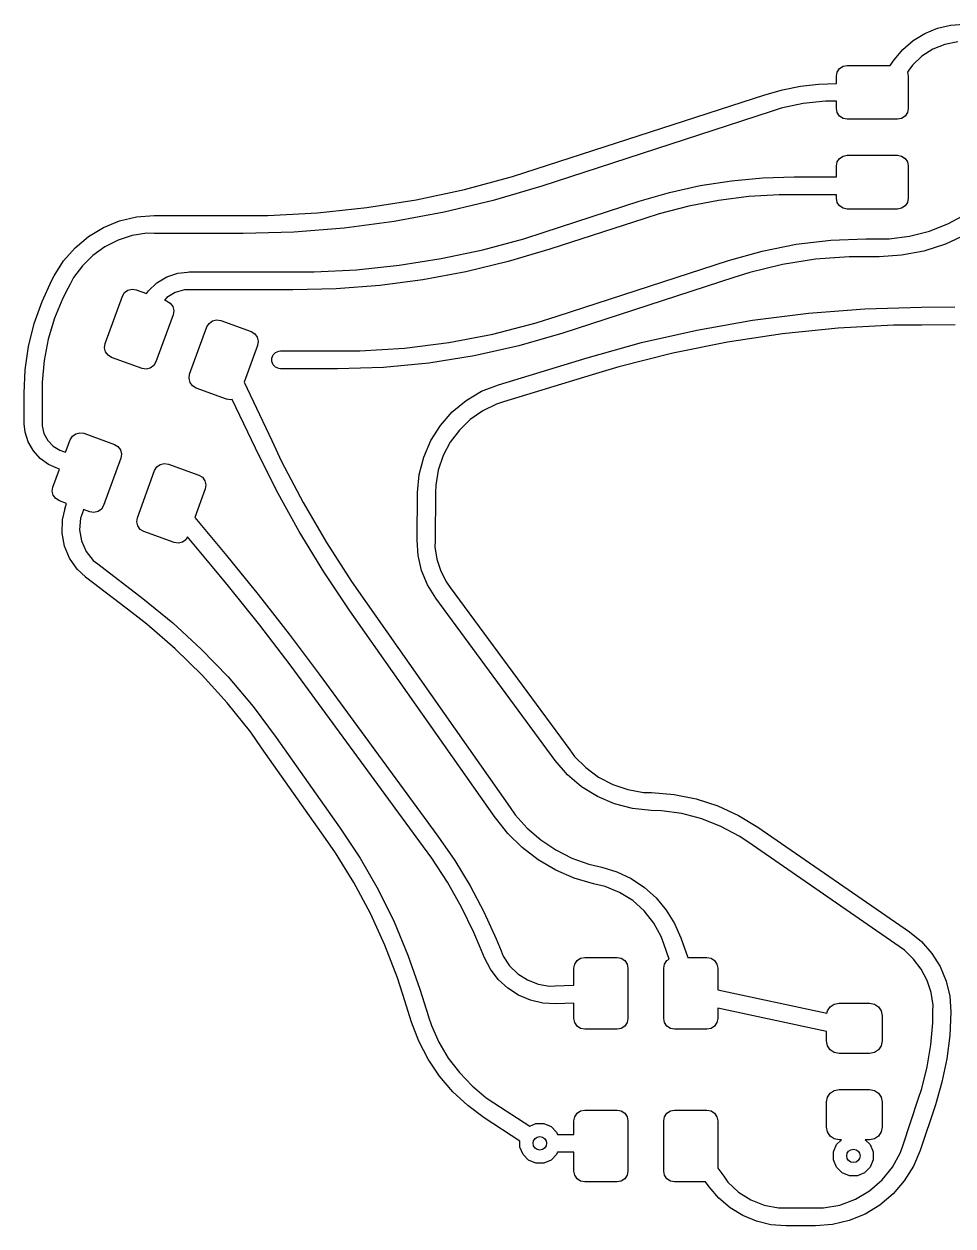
# Model space of a CAD drawing. Extents: x 111.5 to 167.6, y -133.5 to -81.5.
# Drawn here: x 111.49 to 121.83, y -94.86 to -81.48 of the extents above; entities that cross this region are included whole.
import ezdxf

# ---------------------------------------------------------------- set-up
doc = ezdxf.new("R2010")
doc.units = 0
doc.layers.add('BLACK', color=7, linetype='CONTINUOUS')

msp = doc.modelspace()

# ---------------------------------------------------------------- linework, layer by layer
at = {"layer": 'BLACK', "linetype": 'CONTINUOUS'}
for p, q in [((121.802138, -81.488776), (121.952409, -81.476953)), ((121.386344, -81.660997), (121.515313, -81.581966)), ((121.515313, -81.581966), (121.655058, -81.524084)), ((121.655058, -81.524084), (121.802138, -81.488776)), ((121.271327, -81.759231), (121.386344, -81.660997)), ((121.738827, -81.703903), (121.604532, -81.757072)), ((121.880706, -81.676842), (121.738827, -81.703903)), ((121.127572, -81.936903), (121.173093, -81.874249)), ((121.173093, -81.874249), (121.173114, -81.874224)), ((121.173114, -81.874224), (121.271327, -81.759231)), ((121.48258, -81.834464), (121.37729, -81.933338)), ((121.604532, -81.757072), (121.48258, -81.834464)), ((120.53, -82.056903), (120.539134, -82.010981)), ((120.539134, -82.010981), (120.565147, -81.97205)), ((120.565147, -81.97205), (120.604078, -81.946037)), ((120.604078, -81.946037), (120.65, -81.936903)), ((120.65, -81.936903), (121.127572, -81.936903)), ((121.334897, -81.991806), (121.320887, -82.011088)), ((121.320887, -82.011088), (121.33, -82.056903)), ((121.334898, -81.991805), (121.334897, -81.991806)), ((121.37729, -81.933338), (121.334898, -81.991805)), ((120.129219, -82.168837), (120.331482, -82.144897)), ((120.331482, -82.144897), (120.53, -82.137097)), ((120.53, -82.137097), (120.53, -82.056903)), ((121.33, -82.056903), (121.33, -82.416903)), ((117.190668, -83.090051), (119.73343, -82.263858)), ((119.73343, -82.263858), (119.733445, -82.263854)), ((119.733445, -82.263854), (119.929458, -82.208573)), ((119.929458, -82.208573), (120.129219, -82.168837)), ((119.914554, -82.4153), (119.795234, -82.45407)), ((120.159992, -82.36313), (119.914554, -82.4153)), ((120.409539, -82.336901), (120.159992, -82.36313)), ((120.53, -82.336901), (120.409539, -82.336901)), ((120.53, -82.416903), (120.53, -82.336901)), ((120.539134, -82.462825), (120.53, -82.416903)), ((121.33, -82.416903), (121.320866, -82.462825)), ((119.795234, -82.45407), (117.252472, -83.280263)), ((120.565147, -82.501756), (120.539134, -82.462825)), ((120.604078, -82.527769), (120.565147, -82.501756)), ((120.65, -82.536903), (120.604078, -82.527769)), ((121.21, -82.536903), (120.65, -82.536903)), ((121.255922, -82.527769), (121.21, -82.536903)), ((121.294853, -82.501756), (121.255922, -82.527769)), ((121.320866, -82.462825), (121.294853, -82.501756)), ((120.565147, -82.97205), (120.604078, -82.946037)), ((120.604078, -82.946037), (120.65, -82.936903)), ((120.65, -82.936903), (121.21, -82.936903)), ((121.21, -82.936903), (121.255922, -82.946037)), ((121.255922, -82.946037), (121.294853, -82.97205)), ((120.53, -83.056903), (120.539134, -83.010981)), ((120.53, -83.176903), (120.53, -83.056903)), ((120.539134, -83.010981), (120.565147, -82.97205)), ((121.294853, -82.97205), (121.320866, -83.010981)), ((121.320866, -83.010981), (121.33, -83.056903)), ((121.33, -83.056903), (121.33, -83.416903)), ((116.393465, -83.318643), (116.927675, -83.175503)), ((116.927675, -83.175503), (117.190668, -83.090051)), ((119.01535, -83.275818), (119.361857, -83.220935)), ((119.361857, -83.220935), (119.711126, -83.187918)), ((119.711126, -83.187918), (120.06178, -83.176897)), ((120.06178, -83.176897), (120.06178, -83.176903)), ((120.06178, -83.176903), (120.53, -83.176903)), ((115.852496, -83.433629), (116.393465, -83.318643)), ((117.252472, -83.280263), (116.712334, -83.440258)), ((118.33609, -83.450223), (118.672972, -83.352349)), ((118.672972, -83.352349), (119.01535, -83.275818)), ((115.30625, -83.520146), (115.852496, -83.433629)), ((116.712334, -83.440258), (116.164563, -83.571766)), ((117.279274, -83.793602), (118.336076, -83.450227)), ((118.336076, -83.450227), (118.33609, -83.450223)), ((119.219044, -83.440567), (118.886609, -83.503983)), ((119.554804, -83.398149), (119.219044, -83.440567)), ((119.892566, -83.376898), (119.554804, -83.398149)), ((120.061719, -83.376897), (119.892566, -83.376898)), ((120.06178, -83.376903), (120.061719, -83.376897)), ((120.53, -83.376903), (120.06178, -83.376903)), ((120.53, -83.416903), (120.53, -83.376903)), ((120.539134, -83.462825), (120.53, -83.416903)), ((120.565147, -83.501756), (120.539134, -83.462825)), ((121.320866, -83.462825), (121.294853, -83.501756)), ((121.33, -83.416903), (121.320866, -83.462825)), ((112.553443, -83.666945), (112.742925, -83.621974)), ((112.742925, -83.621974), (112.937083, -83.606861)), ((112.937083, -83.606861), (112.937083, -83.606903)), ((112.937083, -83.606903), (112.937084, -83.606903)), ((112.937084, -83.606903), (113.927401, -83.606903)), ((113.927401, -83.606903), (113.927401, -83.6069)), ((113.927401, -83.6069), (114.203928, -83.6069)), ((114.203928, -83.6069), (114.756225, -83.577955)), ((114.756225, -83.577955), (115.30625, -83.520146)), ((116.164563, -83.571766), (115.61066, -83.674425)), ((118.558813, -83.588148), (118.39788, -83.640439)), ((118.886609, -83.503983), (118.558813, -83.588148)), ((120.604078, -83.527769), (120.565147, -83.501756)), ((120.65, -83.536903), (120.604078, -83.527769)), ((121.21, -83.536903), (120.65, -83.536903)), ((121.255922, -83.527769), (121.21, -83.536903)), ((121.294853, -83.501756), (121.255922, -83.527769)), ((121.776946, -83.697759), (121.976656, -83.587974)), ((112.206538, -83.841432), (112.373201, -83.740689)), ((112.373201, -83.740689), (112.553443, -83.666945)), ((115.052143, -83.747955), (114.490544, -83.792154)), ((115.61066, -83.674425), (115.052143, -83.747955)), ((118.39788, -83.640439), (117.341078, -83.983814)), ((121.565052, -83.781648), (121.776946, -83.697759)), ((112.057468, -83.966747), (112.206538, -83.841432)), ((112.536388, -83.882402), (112.389686, -83.956191)), ((112.692741, -83.832199), (112.536388, -83.882402)), ((112.854978, -83.80679), (112.692741, -83.832199)), ((112.936653, -83.80686), (112.854978, -83.80679)), ((112.937084, -83.806903), (112.936653, -83.80686)), ((112.937085, -83.806903), (112.937084, -83.806903)), ((113.927401, -83.806903), (112.937085, -83.806903)), ((113.927442, -83.806898), (113.927401, -83.806903)), ((114.490544, -83.792154), (113.927442, -83.806898)), ((116.595517, -83.989663), (117.053706, -83.866893)), ((117.053706, -83.866893), (117.279274, -83.793601)), ((117.279274, -83.793601), (117.279274, -83.793602)), ((120.083808, -83.927807), (120.469518, -83.882157)), ((120.469518, -83.882157), (120.857501, -83.866914)), ((120.857501, -83.866914), (120.85762, -83.866903)), ((120.85762, -83.866903), (121.004265, -83.866903)), ((121.004265, -83.866903), (121.004266, -83.866903)), ((121.004266, -83.866903), (121.004267, -83.866903)), ((121.004267, -83.866903), (121.004267, -83.866875)), ((121.004267, -83.866875), (121.118215, -83.866877)), ((121.118215, -83.866877), (121.344314, -83.838319)), ((121.344314, -83.838319), (121.565052, -83.781648)), ((121.973147, -83.81813), (121.74462, -83.92566)), ((111.929581, -84.113617), (112.057468, -83.966747)), ((112.389686, -83.956191), (112.256166, -84.051789)), ((116.131531, -84.088286), (116.595517, -83.989663)), ((117.341061, -83.983817), (116.876375, -84.121463)), ((117.341078, -83.983814), (117.341061, -83.983817)), ((119.329051, -84.109003), (119.702868, -84.003578)), ((119.702868, -84.003578), (120.083808, -83.927807)), ((121.504417, -84.003701), (121.256327, -84.051021)), ((121.74462, -83.92566), (121.504417, -84.003701)), ((111.825963, -84.278494), (111.929581, -84.113617)), ((112.256166, -84.051789), (112.139044, -84.166893)), ((115.663019, -84.16249), (116.131531, -84.088286)), ((116.876375, -84.121463), (116.405106, -84.234604)), ((117.424483, -84.727834), (119.329047, -84.109004)), ((119.329047, -84.109004), (119.329051, -84.109003)), ((119.930897, -84.154518), (119.568216, -84.241588)), ((120.299291, -84.096172), (119.930897, -84.154518)), ((120.671127, -84.066909), (120.299291, -84.096172)), ((120.85762, -84.06691), (120.671127, -84.066909)), ((121.004263, -84.066903), (120.85762, -84.066903)), ((120.85762, -84.066903), (120.85762, -84.06691)), ((121.004265, -84.066903), (121.004263, -84.066903)), ((121.005055, -84.066825), (121.004265, -84.066903)), ((121.256327, -84.051021), (121.005055, -84.066825)), ((111.800606, -84.32679), (111.82596, -84.278499)), ((111.82596, -84.278499), (111.825963, -84.278494)), ((112.139044, -84.166893), (112.041141, -84.298732)), ((112.967982, -84.358616), (113.078058, -84.292092)), ((113.078058, -84.292092), (113.199895, -84.250886)), ((113.199895, -84.250886), (113.307435, -84.239155)), ((113.307435, -84.239155), (113.308235, -84.238824)), ((113.308235, -84.238824), (113.327744, -84.236903)), ((113.327744, -84.236903), (114.480388, -84.236903)), ((114.480388, -84.236903), (114.480388, -84.236897)), ((114.480388, -84.236897), (114.717564, -84.236898)), ((114.717564, -84.236898), (115.191266, -84.212073)), ((115.191266, -84.212073), (115.663019, -84.16249)), ((116.405106, -84.234604), (115.928562, -84.322925)), ((119.568216, -84.241588), (119.390853, -84.299214)), ((111.690189, -84.564334), (111.800604, -84.32679)), ((111.800604, -84.32679), (111.800606, -84.326791)), ((111.800606, -84.326791), (111.800606, -84.32679)), ((111.977673, -84.419775), (111.921228, -84.527292)), ((111.977684, -84.41976), (111.977673, -84.419775)), ((112.003038, -84.371469), (111.977684, -84.41976)), ((112.003039, -84.371465), (112.003038, -84.371469)), ((112.003041, -84.371464), (112.003039, -84.371465)), ((112.041141, -84.298732), (112.003041, -84.371464)), ((112.874853, -84.447324), (112.967982, -84.358616)), ((114.964882, -84.424211), (114.480471, -84.436894)), ((115.448048, -84.386185), (114.964882, -84.424211)), ((115.928562, -84.322925), (115.448048, -84.386185)), ((119.390851, -84.299216), (117.486287, -84.918046)), ((119.390853, -84.299214), (119.390851, -84.299216)), ((111.921228, -84.527292), (111.829607, -84.752254)), ((112.393198, -85.033564), (112.584729, -84.507336)), ((112.584729, -84.507336), (112.609018, -84.467307)), ((112.609018, -84.467307), (112.646778, -84.439621)), ((112.646778, -84.439621), (112.692258, -84.428492)), ((112.692258, -84.428492), (112.738534, -84.435615)), ((112.738534, -84.435615), (112.854366, -84.477774)), ((112.854366, -84.477774), (112.874853, -84.447324)), ((113.078683, -84.52127), (113.051929, -84.549682)), ((113.051929, -84.549682), (113.076824, -84.558743)), ((113.076824, -84.558743), (113.116852, -84.583032)), ((113.170592, -84.465724), (113.078683, -84.52127)), ((113.27404, -84.436898), (113.170592, -84.465724)), ((113.327735, -84.436939), (113.27404, -84.436898)), ((113.327737, -84.436902), (113.327735, -84.436903)), ((113.327735, -84.436903), (113.327735, -84.436939)), ((113.327744, -84.436903), (113.327737, -84.436902)), ((114.480388, -84.436903), (113.327744, -84.436903)), ((114.480471, -84.436894), (114.480388, -84.436903)), ((111.603223, -84.811427), (111.690189, -84.564334)), ((113.116852, -84.583032), (113.144538, -84.620791)), ((113.144538, -84.620791), (113.155668, -84.666272)), ((113.155668, -84.666272), (113.148544, -84.712548)), ((119.595626, -84.774089), (120.219964, -84.695061)), ((120.219964, -84.695061), (120.8474, -84.646416)), ((120.8474, -84.646416), (121.476457, -84.628268)), ((121.476457, -84.628268), (121.850322, -84.626556)), ((111.540517, -85.065762), (111.603223, -84.811427)), ((111.829607, -84.752254), (111.760131, -84.98501)), ((113.148544, -84.712548), (112.957013, -85.238776)), ((113.524421, -84.849356), (113.54871, -84.809327)), ((113.54871, -84.809327), (113.58647, -84.781641)), ((113.58647, -84.781641), (113.63195, -84.770512)), ((113.63195, -84.770512), (113.678226, -84.777635)), ((113.678226, -84.777635), (114.016516, -84.900763)), ((116.706342, -84.928342), (117.188008, -84.80467)), ((117.188008, -84.80467), (117.424483, -84.727834)), ((118.975858, -84.883311), (119.595626, -84.774089)), ((121.477373, -84.828266), (121.167477, -84.829657)), ((121.851238, -84.826554), (121.477373, -84.828266)), ((113.33289, -85.375584), (113.524421, -84.849356)), ((114.016516, -84.900763), (114.056544, -84.925052)), ((114.056544, -84.925052), (114.08423, -84.962811)), ((116.217861, -85.021527), (116.706342, -84.928342)), ((117.486272, -84.918049), (116.996913, -85.060223)), ((117.486287, -84.918046), (117.486272, -84.918049)), ((118.362118, -85.022473), (118.975858, -84.883311)), ((119.931955, -84.925447), (119.319134, -85.018175)), ((120.548554, -84.862558), (119.931955, -84.925447)), ((121.167477, -84.829657), (120.548554, -84.862558)), ((111.502658, -85.324963), (111.540517, -85.065762)), ((111.760131, -84.98501), (111.71345, -85.223386)), ((112.386074, -85.07984), (112.393198, -85.033564)), ((112.397204, -85.125321), (112.386074, -85.07984)), ((114.088236, -85.054568), (113.938945, -85.46474)), ((114.08423, -84.962811), (114.09536, -85.008292)), ((114.09536, -85.008292), (114.088236, -85.054568)), ((115.228184, -85.115083), (115.724493, -85.083856)), ((115.724493, -85.083856), (116.217861, -85.021527)), ((116.996913, -85.060223), (116.499578, -85.171392)), ((117.755864, -85.191242), (118.362118, -85.022473)), ((119.319134, -85.018175), (118.711532, -85.140524)), ((111.71345, -85.223386), (111.690001, -85.465156)), ((112.42489, -85.16308), (112.397204, -85.125321)), ((112.464918, -85.187369), (112.42489, -85.16308)), ((112.803208, -85.310497), (112.464918, -85.187369)), ((114.246972, -85.195567), (114.261904, -85.159519)), ((114.246972, -85.234585), (114.246972, -85.195567)), ((114.261904, -85.159519), (114.289494, -85.131929)), ((114.289494, -85.131929), (114.325542, -85.116997)), ((114.325542, -85.116997), (114.345051, -85.115076)), ((114.345051, -85.115076), (114.97954, -85.115076)), ((114.97954, -85.115076), (114.979621, -85.115083)), ((114.979621, -85.115083), (115.228184, -85.115083)), ((116.499578, -85.171392), (115.996244, -85.251114)), ((116.768781, -85.492014), (117.755852, -85.191245)), ((117.755852, -85.191245), (117.755864, -85.191242)), ((118.711532, -85.140524), (118.110582, -85.292206)), ((111.49, -85.586608), (111.502658, -85.324963)), ((112.849484, -85.31762), (112.803208, -85.310497)), ((112.894964, -85.306491), (112.849484, -85.31762)), ((112.932724, -85.278805), (112.894964, -85.306491)), ((112.957013, -85.238776), (112.932724, -85.278805)), ((114.261904, -85.270633), (114.246972, -85.234585)), ((114.289494, -85.298223), (114.261904, -85.270633)), ((114.325542, -85.313155), (114.289494, -85.298223)), ((114.345051, -85.315076), (114.325542, -85.313155)), ((114.97954, -85.315076), (114.345051, -85.315076)), ((115.488897, -85.299074), (114.97954, -85.315084)), ((114.97954, -85.315084), (114.97954, -85.315076)), ((115.996244, -85.251114), (115.488897, -85.299074)), ((118.110582, -85.292206), (117.814148, -85.382561)), ((111.690001, -85.465156), (111.69, -85.586608)), ((113.325766, -85.42186), (113.33289, -85.375584)), ((113.336896, -85.467341), (113.325766, -85.42186)), ((113.364582, -85.5051), (113.336896, -85.467341)), ((113.938945, -85.46474), (114.245718, -86.114863)), ((116.58254, -85.565273), (116.768619, -85.492081)), ((116.768619, -85.492081), (116.768781, -85.492014)), ((117.814146, -85.382561), (116.827079, -85.683329)), ((117.814148, -85.382561), (117.814146, -85.382561)), ((111.49, -85.907244), (111.49, -85.586608)), ((111.69, -85.586608), (111.69, -85.907244)), ((113.40461, -85.529389), (113.364582, -85.5051)), ((113.7429, -85.652517), (113.40461, -85.529389)), ((116.410136, -85.666904), (116.58254, -85.565273)), ((113.789176, -85.65964), (113.7429, -85.652517)), ((113.807633, -85.655123), (113.789176, -85.65964)), ((114.064844, -86.200212), (113.807633, -85.655123)), ((116.25586, -85.794382), (116.410136, -85.666904)), ((116.746211, -85.708012), (116.594218, -85.782128)), ((116.82708, -85.683332), (116.746211, -85.708012)), ((116.827079, -85.683329), (116.82708, -85.683332)), ((116.123549, -85.944534), (116.25586, -85.794382)), ((116.455771, -85.879225), (116.334315, -85.996885)), ((116.594218, -85.782128), (116.455771, -85.879225)), ((111.491066, -85.918079), (111.489928, -85.907254)), ((111.489928, -85.907254), (111.49, -85.907254)), ((111.49, -85.907251), (111.49, -85.907244)), ((111.49, -85.907254), (111.49, -85.907251)), ((111.491921, -85.926753), (111.491066, -85.918079)), ((111.491999, -85.926942), (111.491921, -85.926753)), ((111.501838, -86.020457), (111.491999, -85.926942)), ((111.537024, -86.12871), (111.501838, -86.020457)), ((111.69, -85.907244), (111.689928, -85.907974)), ((111.689928, -85.907974), (111.689932, -85.950752)), ((111.689932, -85.950752), (111.711586, -86.035051)), ((112.065344, -86.037099), (112.110824, -86.02597)), ((112.110824, -86.02597), (112.1571, -86.033093)), ((116.016497, -86.113625), (116.123549, -85.944534)), ((116.334315, -85.996885), (116.232873, -86.13218)), ((111.593949, -86.227282), (111.537024, -86.12871)), ((111.711586, -86.035051), (111.753524, -86.111316)), ((111.753524, -86.111316), (111.813111, -86.174756)), ((111.953015, -86.242956), (112.003295, -86.104814)), ((112.003295, -86.104814), (112.027584, -86.064785)), ((112.027584, -86.064785), (112.065344, -86.037099)), ((112.1571, -86.033093), (112.49539, -86.156221)), ((112.49539, -86.156221), (112.535418, -86.18051)), ((114.245718, -86.114864), (114.245721, -86.114862)), ((114.245718, -86.114863), (114.245718, -86.114864)), ((114.245721, -86.114862), (114.355714, -86.348002)), ((115.937368, -86.297446), (116.016497, -86.113625)), ((116.232873, -86.13218), (116.153969, -86.281745)), ((111.670124, -86.311864), (111.593949, -86.227282)), ((111.813111, -86.174756), (111.886604, -86.221383)), ((111.886604, -86.221383), (111.927993, -86.234826)), ((111.927993, -86.234826), (111.927996, -86.234828)), ((111.927996, -86.234828), (111.928005, -86.23483)), ((111.928005, -86.23483), (111.953015, -86.242956)), ((112.535418, -86.18051), (112.563104, -86.218269)), ((112.563104, -86.218269), (112.574234, -86.26375)), ((112.574234, -86.26375), (112.56711, -86.310026)), ((114.064858, -86.200237), (114.064844, -86.200212)), ((114.298589, -86.669222), (114.064858, -86.200237)), ((115.888129, -86.491424), (115.937368, -86.297446)), ((116.153969, -86.281745), (116.099566, -86.441856)), ((111.762221, -86.378759), (111.670124, -86.311864)), ((111.847898, -86.416893), (111.762221, -86.378759)), ((111.811764, -86.631042), (111.884569, -86.43101)), ((111.848241, -86.417186), (111.847898, -86.416893)), ((111.866201, -86.425042), (111.848241, -86.417186)), ((111.884569, -86.43101), (111.866201, -86.425042)), ((112.56711, -86.310026), (112.375579, -86.836254)), ((112.942987, -86.446834), (112.967276, -86.406805)), ((112.967276, -86.406805), (113.005036, -86.379119)), ((113.005036, -86.379119), (113.050516, -86.36799)), ((113.050516, -86.36799), (113.096792, -86.375113)), ((113.096792, -86.375113), (113.435082, -86.498241)), ((114.355714, -86.348002), (114.595529, -86.804399)), ((112.751456, -86.973062), (112.942987, -86.446834)), ((113.435082, -86.498241), (113.47511, -86.52253)), ((113.47511, -86.52253), (113.502796, -86.560289)), ((113.502796, -86.560289), (113.513926, -86.60577)), ((115.870007, -86.690731), (115.888129, -86.491424)), ((116.099566, -86.441856), (116.071019, -86.60853)), ((111.80464, -86.677318), (111.811764, -86.631042)), ((111.81577, -86.722799), (111.80464, -86.677318)), ((113.506802, -86.652046), (113.390797, -86.970765)), ((113.513926, -86.60577), (113.506802, -86.652046)), ((114.552236, -87.127774), (114.298589, -86.669222)), ((115.863783, -87.222616), (115.870007, -86.690733)), ((115.870007, -86.690733), (115.870007, -86.690731)), ((116.069993, -86.693074), (116.063769, -87.224956)), ((116.071019, -86.60853), (116.069993, -86.693074)), ((111.843456, -86.760558), (111.81577, -86.722799)), ((111.883484, -86.784847), (111.843456, -86.760558)), ((111.963662, -86.814029), (111.883484, -86.784847)), ((111.950301, -86.852321), (111.963662, -86.814029)), ((114.595529, -86.804399), (114.854701, -87.250088)), ((111.916543, -86.995744), (111.945715, -86.871879)), ((111.945687, -86.871373), (111.950301, -86.852321)), ((111.945715, -86.871879), (111.945687, -86.871373)), ((112.139152, -86.918225), (112.118102, -86.978485)), ((112.139135, -86.918213), (112.139133, -86.918217)), ((112.139133, -86.918217), (112.139133, -86.918218)), ((112.139133, -86.918218), (112.139152, -86.918225)), ((112.151617, -86.88244), (112.139135, -86.918213)), ((112.221774, -86.907975), (112.151617, -86.88244)), ((112.26805, -86.915098), (112.221774, -86.907975)), ((112.31353, -86.903969), (112.26805, -86.915098)), ((112.35129, -86.876283), (112.31353, -86.903969)), ((112.375579, -86.836254), (112.35129, -86.876283)), ((111.91325, -87.143053), (111.916543, -86.995744)), ((112.118102, -86.978485), (112.107259, -87.105684)), ((112.744332, -87.019338), (112.751456, -86.973062)), ((112.755462, -87.064819), (112.744332, -87.019338)), ((112.783148, -87.102578), (112.755462, -87.064819)), ((112.823176, -87.126867), (112.783148, -87.102578)), ((113.390797, -86.970765), (113.741445, -87.392329)), ((111.940586, -87.28784), (111.91325, -87.143053)), ((112.107259, -87.105684), (112.128317, -87.231597)), ((112.128317, -87.231597), (112.17996, -87.348346)), ((113.161466, -87.249995), (112.823176, -87.126867)), ((113.290982, -87.218303), (113.253222, -87.245989)), ((113.310202, -87.186626), (113.290982, -87.218303)), ((113.587683, -87.520225), (113.310202, -87.186626)), ((114.825321, -87.575023), (114.552236, -87.127774)), ((115.863818, -87.223023), (115.863783, -87.222616)), ((115.875642, -87.394076), (115.863818, -87.223023)), ((116.063776, -87.224958), (116.062968, -87.294988)), ((116.063769, -87.224956), (116.063769, -87.224958)), ((116.063769, -87.224958), (116.063776, -87.224958)), ((111.997363, -87.423807), (111.940586, -87.28784)), ((112.17996, -87.348346), (112.258956, -87.448631)), ((113.207742, -87.257118), (113.161466, -87.249995)), ((113.253222, -87.245989), (113.207742, -87.257118)), ((114.854701, -87.250088), (115.132755, -87.684249)), ((116.062968, -87.294988), (116.083864, -87.43349)), ((112.081109, -87.54504), (111.997363, -87.423807)), ((112.258956, -87.448631), (112.309666, -87.487386)), ((112.309666, -87.487386), (112.309672, -87.48739)), ((112.309672, -87.48739), (112.810745, -87.870563)), ((113.741445, -87.392329), (113.741449, -87.392336)), ((113.741449, -87.392336), (114.095185, -87.826525)), ((115.914902, -87.561403), (115.875642, -87.394076)), ((116.083864, -87.43349), (116.126752, -87.566832)), ((112.173633, -87.632507), (112.081109, -87.54504)), ((112.173852, -87.632885), (112.173633, -87.632507)), ((112.188182, -87.646262), (112.173852, -87.632885)), ((113.765459, -87.733959), (113.587683, -87.520225)), ((115.117332, -88.01013), (114.825321, -87.575023)), ((115.98055, -87.720243), (115.914902, -87.561403)), ((116.126752, -87.566832), (116.190517, -87.691546)), ((112.689255, -88.029435), (112.188182, -87.646262)), ((114.11224, -88.168573), (113.765459, -87.733959)), ((115.132755, -87.684249), (115.28098, -87.895156)), ((116.070852, -87.866422), (115.98055, -87.720243)), ((116.190517, -87.691546), (116.231999, -87.747974)), ((116.231999, -87.747974), (117.563133, -89.558034)), ((112.810745, -87.870563), (112.810753, -87.87057)), ((112.810753, -87.87057), (113.144766, -88.142515)), ((114.095185, -87.826525), (114.440014, -88.267832)), ((115.28098, -87.895156), (115.280979, -87.895156)), ((115.280979, -87.895156), (116.89828, -90.196701)), ((116.070877, -87.866464), (116.070852, -87.866422)), ((117.402012, -89.676525), (116.070877, -87.866464)), ((112.855571, -88.156611), (112.689255, -88.029435)), ((115.117341, -88.010146), (115.117332, -88.01013)), ((116.734644, -90.311693), (115.117341, -88.010146)), ((113.172086, -88.430762), (112.855571, -88.156611)), ((113.144766, -88.142515), (113.461603, -88.434306)), ((114.450103, -88.610156), (114.11224, -88.168573)), ((114.440014, -88.267832), (114.775788, -88.716066)), ((113.471315, -88.723682), (113.172086, -88.430762)), ((113.461603, -88.434306), (113.760078, -88.744854)), ((114.614507, -88.834339), (114.450103, -88.610156)), ((113.752146, -89.034284), (113.471315, -88.723682)), ((113.760078, -88.744854), (114.039084, -89.073005)), ((114.614508, -88.834338), (114.614507, -88.834339)), ((115.934972, -90.634972), (114.614508, -88.834338)), ((114.775788, -88.716066), (116.096253, -90.516699)), ((114.013537, -89.361415), (113.752146, -89.034284)), ((114.039084, -89.073005), (114.297577, -89.417533)), ((114.134023, -89.532641), (114.013537, -89.361415)), ((114.297577, -89.417533), (114.297585, -89.417542)), ((114.297585, -89.417542), (115.008448, -90.427716)), ((114.844887, -90.542815), (114.134023, -89.53264)), ((114.134023, -89.53264), (114.134023, -89.532641)), ((117.563133, -89.558034), (117.563143, -89.558027)), ((117.563143, -89.558027), (117.615629, -89.629482)), ((117.615629, -89.629482), (117.741111, -89.754767)), ((117.402401, -89.676958), (117.402012, -89.676525)), ((117.537096, -89.833621), (117.402401, -89.676958)), ((117.741111, -89.754767), (117.884126, -89.859597)), ((117.694411, -89.968447), (117.537096, -89.833621)), ((117.884126, -89.859597), (118.04137, -89.941551)), ((117.870335, -90.077885), (117.694411, -89.968447)), ((118.04137, -89.941551), (118.209215, -89.998737)), ((118.209215, -89.998737), (118.383786, -90.029836)), ((118.383786, -90.029836), (118.472422, -90.031932)), ((118.472422, -90.031932), (118.472428, -90.031933)), ((118.472428, -90.031933), (118.724101, -90.05267)), ((118.060808, -90.159409), (117.870335, -90.077885)), ((118.261433, -90.211136), (118.060808, -90.159409)), ((118.724101, -90.05267), (118.971689, -90.102416)), ((118.971689, -90.102416), (119.21185, -90.180501)), ((119.21185, -90.180501), (119.441352, -90.285874)), ((116.734893, -90.311982), (116.734644, -90.311693)), ((116.874621, -90.487093), (116.734893, -90.311982)), ((116.89828, -90.196701), (116.898283, -90.196704)), ((116.898283, -90.196704), (116.898294, -90.196696)), ((116.898294, -90.196696), (116.955949, -90.278651)), ((116.955949, -90.278651), (117.090256, -90.427395)), ((118.467579, -90.231873), (118.261433, -90.211136)), ((118.46758, -90.231873), (118.467578, -90.231874)), ((118.467578, -90.231874), (118.467579, -90.231873)), ((118.467583, -90.231874), (118.46758, -90.231873)), ((118.467583, -90.231875), (118.467583, -90.231874)), ((118.582412, -90.234635), (118.467583, -90.231875)), ((118.80988, -90.266747), (118.582412, -90.234635)), ((119.032098, -90.324987), (118.80988, -90.266747)), ((119.441352, -90.285874), (119.657107, -90.417117)), ((115.008448, -90.427716), (115.229278, -90.762959)), ((117.090256, -90.427395), (117.241654, -90.558702)), ((119.246077, -90.40857), (119.032098, -90.324987)), ((119.448935, -90.516372), (119.246077, -90.40857)), ((119.657107, -90.417117), (119.657096, -90.417132)), ((119.657096, -90.417132), (119.657097, -90.417133)), ((119.657097, -90.417133), (121.343099, -91.58189)), ((114.844888, -90.542816), (114.844887, -90.542815)), ((114.956928, -90.702007), (114.844888, -90.542816)), ((116.096253, -90.516699), (116.096257, -90.516706)), ((116.096257, -90.516706), (116.283043, -90.787977)), ((117.03488, -90.64418), (116.874621, -90.487093)), ((117.241654, -90.558702), (117.407897, -90.670623)), ((119.543269, -90.581558), (119.448935, -90.516372)), ((119.543419, -90.581685), (119.543269, -90.581558)), ((121.229417, -91.746439), (119.543419, -90.581685)), ((115.161007, -91.033567), (114.956928, -90.702007)), ((115.934977, -90.634978), (115.934972, -90.634972)), ((116.02887, -90.763043), (115.934977, -90.634978)), ((117.213052, -90.780612), (117.03488, -90.64418)), ((117.407897, -90.670623), (117.586517, -90.761497)), ((115.229278, -90.762959), (115.429098, -91.111134)), ((116.201133, -91.029878), (116.02887, -90.763043)), ((116.283043, -90.787977), (116.453374, -91.069879)), ((117.406493, -90.894365), (117.213052, -90.780612)), ((117.586517, -90.761497), (117.774862, -90.829974)), ((117.774862, -90.829974), (117.872487, -90.852559)), ((117.612332, -90.983748), (117.406493, -90.894365)), ((117.872487, -90.852559), (117.872487, -90.85256)), ((117.872487, -90.85256), (117.919905, -90.863503)), ((117.919905, -90.863503), (117.919906, -90.863503)), ((117.919906, -90.863503), (118.087874, -90.915218)), ((118.087874, -90.915218), (118.246704, -90.990459)), ((115.344332, -91.377037), (115.161007, -91.033567)), ((115.429098, -91.111134), (115.607153, -91.470926)), ((116.357227, -91.306483), (116.201133, -91.029878)), ((116.453374, -91.069879), (116.606643, -91.36141)), ((117.827496, -91.047432), (117.612332, -90.983748)), ((117.827513, -91.047437), (117.827496, -91.047432)), ((117.827514, -91.047438), (117.827513, -91.047437)), ((117.874932, -91.058381), (117.827514, -91.047438)), ((117.958799, -91.077641), (117.874932, -91.058381)), ((118.11768, -91.143786), (117.958799, -91.077641)), ((118.246704, -90.990459), (118.393118, -91.087673)), ((118.393118, -91.087673), (118.524098, -91.204856)), ((118.263293, -91.23552), (118.11768, -91.143786)), ((118.391553, -91.35027), (118.263293, -91.23552)), ((118.524098, -91.204856), (118.636943, -91.339592)), ((115.506214, -91.73112), (115.344332, -91.377037)), ((116.496599, -91.591879), (116.357227, -91.306483)), ((116.606643, -91.36141), (116.742309, -91.661537)), ((118.498863, -91.484817), (118.391553, -91.35027)), ((118.636943, -91.339592), (118.729326, -91.489102)), ((115.607153, -91.470926), (115.76277, -91.840975)), ((118.582212, -91.635387), (118.498863, -91.484817)), ((118.729326, -91.489102), (118.799265, -91.65013)), ((116.557681, -91.738431), (116.496599, -91.591879)), ((118.61065, -91.716602), (118.582212, -91.635387)), ((118.799265, -91.65013), (118.799346, -91.650302)), ((118.799346, -91.650302), (118.87545, -91.866903)), ((121.343099, -91.58189), (121.3431, -91.581891)), ((121.3431, -91.581891), (121.343102, -91.581892)), ((121.343102, -91.581892), (121.343118, -91.581906)), ((121.343118, -91.581906), (121.477672, -91.692037)), ((115.646038, -92.094477), (115.506214, -91.73112)), ((116.557691, -91.738462), (116.557681, -91.738431)), ((116.613356, -91.872057), (116.557691, -91.738462)), ((116.742309, -91.661537), (116.742307, -91.661538)), ((116.742307, -91.661538), (116.797972, -91.795133)), ((118.610654, -91.7166), (118.61065, -91.716602)), ((118.669982, -91.885455), (118.610654, -91.7166)), ((121.229418, -91.74644), (121.229417, -91.746439)), ((121.229417, -91.746441), (121.229418, -91.74644)), ((121.287745, -91.786805), (121.229417, -91.746441)), ((121.477672, -91.692037), (121.59263, -91.822518)), ((115.76277, -91.840975), (115.895362, -92.219885)), ((116.613331, -91.872068), (116.613356, -91.872057)), ((116.679711, -91.999219), (116.613331, -91.872068)), ((116.797972, -91.795133), (116.798056, -91.79541)), ((116.798056, -91.79541), (116.822467, -91.854095)), ((116.822467, -91.854095), (116.894176, -91.959755)), ((117.619134, -91.940981), (117.645147, -91.90205)), ((117.645147, -91.90205), (117.684078, -91.876037)), ((117.684078, -91.876037), (117.73, -91.866903)), ((117.73, -91.866903), (118.09, -91.866903)), ((118.09, -91.866903), (118.135922, -91.876037)), ((118.135922, -91.876037), (118.174853, -91.90205)), ((118.174853, -91.90205), (118.200866, -91.940981)), ((118.619134, -91.940981), (118.645147, -91.90205)), ((118.645147, -91.90205), (118.669982, -91.885455)), ((118.87545, -91.866903), (119.09, -91.866903)), ((119.09, -91.866903), (119.135922, -91.876037)), ((119.135922, -91.876037), (119.174853, -91.90205)), ((119.174853, -91.90205), (119.200866, -91.940981)), ((121.389864, -91.88528), (121.287745, -91.786805)), ((121.474688, -91.998992), (121.389864, -91.88528)), ((121.59263, -91.822518), (121.684942, -91.969893)), ((116.766953, -92.113073), (116.679711, -91.999219)), ((116.894176, -91.959755), (116.985577, -92.04893)), ((116.985577, -92.04893), (117.092975, -92.11801)), ((117.61, -91.986903), (117.619134, -91.940981)), ((117.61, -92.17668), (117.61, -91.986903)), ((118.200866, -91.940981), (118.21, -91.986903)), ((118.21, -91.986903), (118.21, -92.546903)), ((118.61, -91.986903), (118.619134, -91.940981)), ((118.61, -92.546903), (118.61, -91.986903)), ((119.200866, -91.940981), (119.21, -91.986903)), ((119.21, -91.986903), (119.21, -92.228918)), ((121.539979, -92.124939), (121.474688, -91.998992)), ((121.684942, -91.969893), (121.75217, -92.130271)), ((115.704633, -92.280071), (115.646038, -92.094477)), ((116.872461, -92.210242), (116.766953, -92.113073)), ((117.092975, -92.11801), (117.212023, -92.164202)), ((117.212023, -92.164202), (117.337907, -92.185637)), ((117.337907, -92.185637), (117.40172, -92.183504)), ((117.40172, -92.183504), (117.40172, -92.183505)), ((117.40172, -92.183505), (117.401721, -92.183505)), ((117.401721, -92.183505), (117.401725, -92.183505)), ((117.401725, -92.183505), (117.61, -92.17668)), ((121.584014, -92.259796), (121.539979, -92.124939)), ((121.75217, -92.130271), (121.79254, -92.299419)), ((115.704642, -92.280113), (115.704633, -92.280071)), ((115.801521, -92.586899), (115.704642, -92.280113)), ((115.895362, -92.219885), (115.895358, -92.219887)), ((115.895358, -92.219887), (115.992237, -92.526673)), ((116.993095, -92.287837), (116.872461, -92.210242)), ((117.125269, -92.343549), (116.993095, -92.287837)), ((119.21, -92.228918), (120.425475, -92.489377)), ((121.605629, -92.400004), (121.584014, -92.259796)), ((121.79254, -92.299419), (121.804984, -92.472831)), ((117.26505, -92.375721), (117.125269, -92.343549)), ((117.408168, -92.38339), (117.26505, -92.375721)), ((117.408275, -92.383397), (117.408168, -92.38339)), ((117.40828, -92.383396), (117.408275, -92.383397)), ((117.61, -92.376786), (117.40828, -92.383396)), ((117.61, -92.546903), (117.61, -92.376786)), ((120.42, -92.692744), (119.21, -92.433458)), ((119.21, -92.433458), (119.21, -92.546903)), ((120.430657, -92.463327), (120.461005, -92.417908)), ((120.461005, -92.417908), (120.506424, -92.38756)), ((120.506424, -92.38756), (120.56, -92.376903)), ((120.56, -92.376903), (120.9, -92.376903)), ((120.9, -92.376903), (120.953576, -92.38756)), ((120.953576, -92.38756), (120.998995, -92.417908)), ((120.998995, -92.417908), (121.029343, -92.463327)), ((121.604996, -92.470934), (121.605629, -92.400004)), ((115.801485, -92.586914), (115.801522, -92.586902)), ((115.882213, -92.799347), (115.801485, -92.586914)), ((115.801521, -92.586901), (115.801521, -92.586899)), ((115.801522, -92.586902), (115.801521, -92.586901)), ((115.992237, -92.526673), (115.992318, -92.527061)), ((115.992318, -92.527061), (116.023036, -92.624276)), ((117.619134, -92.592825), (117.61, -92.546903)), ((118.21, -92.546903), (118.200866, -92.592825)), ((118.619134, -92.592825), (118.61, -92.546903)), ((119.21, -92.546903), (119.200866, -92.592825)), ((120.425475, -92.489377), (120.430657, -92.463327)), ((121.029343, -92.463327), (121.04, -92.516903)), ((121.04, -92.516903), (121.04, -92.796903)), ((121.603774, -92.594796), (121.605004, -92.470934)), ((121.605004, -92.470934), (121.604996, -92.470934)), ((121.804995, -92.472874), (121.792179, -92.735715)), ((121.804984, -92.472831), (121.804994, -92.472872)), ((121.804994, -92.472872), (121.804995, -92.472874)), ((116.023036, -92.624276), (116.106583, -92.81115)), ((117.645147, -92.631756), (117.619134, -92.592825)), ((117.684078, -92.657769), (117.645147, -92.631756)), ((117.73, -92.666903), (117.684078, -92.657769)), ((118.09, -92.666903), (117.73, -92.666903)), ((118.135922, -92.657769), (118.09, -92.666903)), ((118.174853, -92.631756), (118.135922, -92.657769)), ((118.200866, -92.592825), (118.174853, -92.631756)), ((118.645147, -92.631756), (118.619134, -92.592825)), ((118.684078, -92.657769), (118.645147, -92.631756)), ((118.73, -92.666903), (118.684078, -92.657769)), ((119.09, -92.666903), (118.73, -92.666903)), ((119.135922, -92.657769), (119.09, -92.666903)), ((119.174853, -92.631756), (119.135922, -92.657769)), ((119.200866, -92.592825), (119.174853, -92.631756)), ((120.42, -92.796903), (120.42, -92.692744)), ((121.582069, -92.841585), (121.603774, -92.594796)), ((115.986685, -93.001165), (115.882213, -92.799347)), ((116.106583, -92.81115), (116.210934, -92.987255)), ((120.430657, -92.850479), (120.42, -92.796903)), ((120.461005, -92.895898), (120.430657, -92.850479)), ((121.029343, -92.850479), (120.998995, -92.895898)), ((121.04, -92.796903), (121.029343, -92.850479)), ((121.541197, -93.085931), (121.582069, -92.841585)), ((121.792179, -92.735715), (121.758919, -92.996758)), ((116.210934, -92.987255), (116.334723, -93.150283)), ((120.506424, -92.926246), (120.461005, -92.895898)), ((120.56, -92.936903), (120.506424, -92.926246)), ((120.9, -92.936903), (120.56, -92.936903)), ((120.953576, -92.926246), (120.9, -92.936903)), ((120.998995, -92.895898), (120.953576, -92.926246)), ((116.113532, -93.189724), (115.986685, -93.001165)), ((121.481408, -93.32635), (121.541197, -93.085931)), ((121.758919, -92.996758), (121.705417, -93.254415)), ((116.261093, -93.362556), (116.113532, -93.189724)), ((116.334723, -93.150283), (116.476329, -93.2981)), ((121.705417, -93.254415), (121.632022, -93.507035)), ((116.427435, -93.517395), (116.261093, -93.362556)), ((116.476329, -93.2981), (116.633896, -93.428769)), ((120.430657, -93.423327), (120.461005, -93.377908)), ((120.461005, -93.377908), (120.506424, -93.34756)), ((120.506424, -93.34756), (120.56, -93.336903)), ((120.56, -93.336903), (120.9, -93.336903)), ((120.9, -93.336903), (120.953576, -93.34756)), ((120.953576, -93.34756), (120.998995, -93.377908)), ((120.998995, -93.377908), (121.029343, -93.423327)), ((121.442261, -93.443872), (121.481408, -93.32635)), ((116.610357, -93.652199), (116.427435, -93.517395)), ((116.633896, -93.428769), (116.719622, -93.484686)), ((116.719622, -93.484686), (116.719621, -93.484686)), ((116.719621, -93.484686), (116.719624, -93.484688)), ((116.719624, -93.484688), (117.117958, -93.744453)), ((120.42, -93.476903), (120.430657, -93.423327)), ((120.42, -93.756903), (120.42, -93.476903)), ((121.029343, -93.423327), (121.04, -93.476903)), ((121.04, -93.476903), (121.04, -93.756903)), ((121.272858, -93.952099), (121.442267, -93.443874)), ((121.442267, -93.443874), (121.442261, -93.443872)), ((121.632003, -93.507119), (121.462593, -94.015349)), ((121.632022, -93.507035), (121.632003, -93.507119)), ((116.610376, -93.652214), (116.610357, -93.652199)), ((117.009323, -93.912378), (116.610376, -93.652214)), ((117.61, -93.686903), (117.619134, -93.640981)), ((117.619134, -93.640981), (117.645147, -93.60205)), ((117.645147, -93.60205), (117.684078, -93.576037)), ((117.684078, -93.576037), (117.73, -93.566903)), ((117.73, -93.566903), (118.09, -93.566903)), ((118.09, -93.566903), (118.135922, -93.576037)), ((118.135922, -93.576037), (118.174853, -93.60205)), ((118.174853, -93.60205), (118.200866, -93.640981)), ((118.200866, -93.640981), (118.21, -93.686903)), ((118.61, -93.686903), (118.619134, -93.640981)), ((118.619134, -93.640981), (118.645147, -93.60205)), ((118.645147, -93.60205), (118.684078, -93.576037)), ((118.684078, -93.576037), (118.73, -93.566903)), ((118.73, -93.566903), (119.09, -93.566903)), ((119.09, -93.566903), (119.135922, -93.576037)), ((119.135922, -93.576037), (119.174853, -93.60205)), ((119.174853, -93.60205), (119.200866, -93.640981)), ((119.200866, -93.640981), (119.21, -93.686903)), ((117.117958, -93.744453), (117.186105, -93.716226)), ((117.186105, -93.716226), (117.273895, -93.716226)), ((117.273895, -93.716226), (117.355003, -93.749822)), ((117.355003, -93.749822), (117.417081, -93.8119)), ((117.61, -93.836903), (117.61, -93.686903)), ((118.21, -93.686903), (118.21, -94.246903)), ((118.61, -94.246903), (118.61, -93.686903)), ((119.21, -93.686903), (119.21, -94.211785)), ((120.430657, -93.810479), (120.42, -93.756903)), ((121.04, -93.756903), (121.029343, -93.810479)), ((117.009323, -93.980798), (117.009323, -93.912378)), ((117.417081, -93.8119), (117.427438, -93.836903)), ((117.427438, -93.836903), (117.61, -93.836903)), ((120.461005, -93.855898), (120.430657, -93.810479)), ((120.506424, -93.886246), (120.461005, -93.855898)), ((120.56, -93.896903), (120.506424, -93.886246)), ((120.532919, -93.9519), (120.587916, -93.896903)), ((120.587916, -93.896903), (120.56, -93.896903)), ((120.9, -93.896903), (120.852084, -93.896903)), ((120.852084, -93.896903), (120.907081, -93.9519)), ((120.953576, -93.886246), (120.9, -93.896903)), ((120.998995, -93.855898), (120.953576, -93.886246)), ((121.029343, -93.810479), (120.998995, -93.855898)), ((117.042919, -94.061906), (117.009323, -93.980798)), ((117.427438, -94.036903), (117.417081, -94.061906)), ((117.61, -94.036903), (117.427438, -94.036903)), ((117.61, -94.246903), (117.61, -94.036903)), ((120.499323, -94.033008), (120.532919, -93.9519)), ((120.499323, -94.120798), (120.499323, -94.033008)), ((120.907081, -93.9519), (120.940677, -94.033008)), ((120.940677, -94.033008), (120.940677, -94.120798)), ((121.155292, -94.201412), (121.243742, -94.03959)), ((121.243742, -94.03959), (121.272857, -93.952099)), ((121.272857, -93.952099), (121.272858, -93.952099)), ((121.462591, -94.015353), (121.387865, -94.192169)), ((121.462592, -94.015353), (121.462591, -94.015353)), ((121.462593, -94.015349), (121.462592, -94.01535)), ((121.462592, -94.01535), (121.462592, -94.015353)), ((117.104997, -94.123984), (117.042919, -94.061906)), ((117.186105, -94.15758), (117.104997, -94.123984)), ((117.273895, -94.15758), (117.186105, -94.15758)), ((117.355003, -94.123984), (117.273895, -94.15758)), ((117.417081, -94.061906), (117.355003, -94.123984)), ((120.532919, -94.201906), (120.499323, -94.120798)), ((120.940677, -94.120798), (120.907081, -94.201906)), ((121.387865, -94.192169), (121.286553, -94.355216)), ((117.619134, -94.292825), (117.61, -94.246903)), ((117.645147, -94.331756), (117.619134, -94.292825)), ((118.200866, -94.292825), (118.174853, -94.331756)), ((118.21, -94.246903), (118.200866, -94.292825)), ((118.619134, -94.292825), (118.61, -94.246903)), ((118.645147, -94.331756), (118.619134, -94.292825)), ((119.21, -94.211785), (119.276094, -94.30339)), ((119.276094, -94.30339), (119.276095, -94.30339)), ((119.276095, -94.30339), (119.323351, -94.36897)), ((120.594997, -94.263984), (120.532919, -94.201906)), ((120.676105, -94.29758), (120.594997, -94.263984)), ((120.763895, -94.29758), (120.676105, -94.29758)), ((120.845003, -94.263984), (120.763895, -94.29758)), ((120.907081, -94.201906), (120.845003, -94.263984)), ((121.039525, -94.344966), (121.155292, -94.201412)), ((117.684078, -94.357769), (117.645147, -94.331756)), ((117.73, -94.366903), (117.684078, -94.357769)), ((118.09, -94.366903), (117.73, -94.366903)), ((118.135922, -94.357769), (118.09, -94.366903)), ((118.174853, -94.331756), (118.135922, -94.357769)), ((118.684078, -94.357769), (118.645147, -94.331756)), ((118.73, -94.366903), (118.684078, -94.357769)), ((119.075296, -94.366903), (118.73, -94.366903)), ((119.113905, -94.420414), (119.075296, -94.366903)), ((119.113906, -94.420416), (119.113905, -94.420414)), ((119.113935, -94.420448), (119.113906, -94.420415)), ((119.113906, -94.420415), (119.113906, -94.420416)), ((119.221118, -94.546711), (119.113935, -94.420448)), ((119.323351, -94.36897), (119.440909, -94.479947)), ((120.900118, -94.465694), (121.039525, -94.344966)), ((121.286553, -94.355216), (121.161121, -94.500526)), ((119.346824, -94.654611), (119.221118, -94.546711)), ((119.440909, -94.479947), (119.577236, -94.566841)), ((119.577236, -94.566841), (119.72747, -94.626553)), ((120.568698, -94.624186), (120.741497, -94.559763)), ((120.741497, -94.559763), (120.900118, -94.465694)), ((121.161121, -94.500526), (121.014621, -94.624566)), ((119.48791, -94.741442), (119.346824, -94.654611)), ((119.72747, -94.626553), (119.886252, -94.656952)), ((119.886252, -94.656952), (119.967082, -94.656903)), ((119.967082, -94.656903), (119.967083, -94.656903)), ((119.967083, -94.656903), (120.295, -94.656903)), ((120.295, -94.656903), (120.295, -94.656867)), ((120.295, -94.656867), (120.387209, -94.656917)), ((120.387209, -94.656917), (120.568698, -94.624186)), ((120.850615, -94.724317), (120.673093, -94.797353)), ((121.014621, -94.624566), (120.850615, -94.724317)), ((119.640876, -94.805049), (119.48791, -94.741442)), ((119.801931, -94.843857), (119.640876, -94.805049)), ((119.967081, -94.856903), (119.801931, -94.843857)), ((119.967083, -94.856903), (119.967081, -94.856902)), ((119.967081, -94.856902), (119.967081, -94.856903)), ((120.295, -94.856903), (119.967083, -94.856903)), ((120.296778, -94.856727), (120.295, -94.856903)), ((120.486374, -94.841897), (120.296778, -94.856727)), ((120.673093, -94.797353), (120.486374, -94.841897))]:
    msp.add_line(p, q, dxfattribs=at)
at = {"layer": 'BLACK'}
for centre in [(117.23, -93.936903), (120.72, -94.076903)]:
    msp.add_circle(centre, 0.075, dxfattribs=at)

doc.saveas('drawing.dxf')
